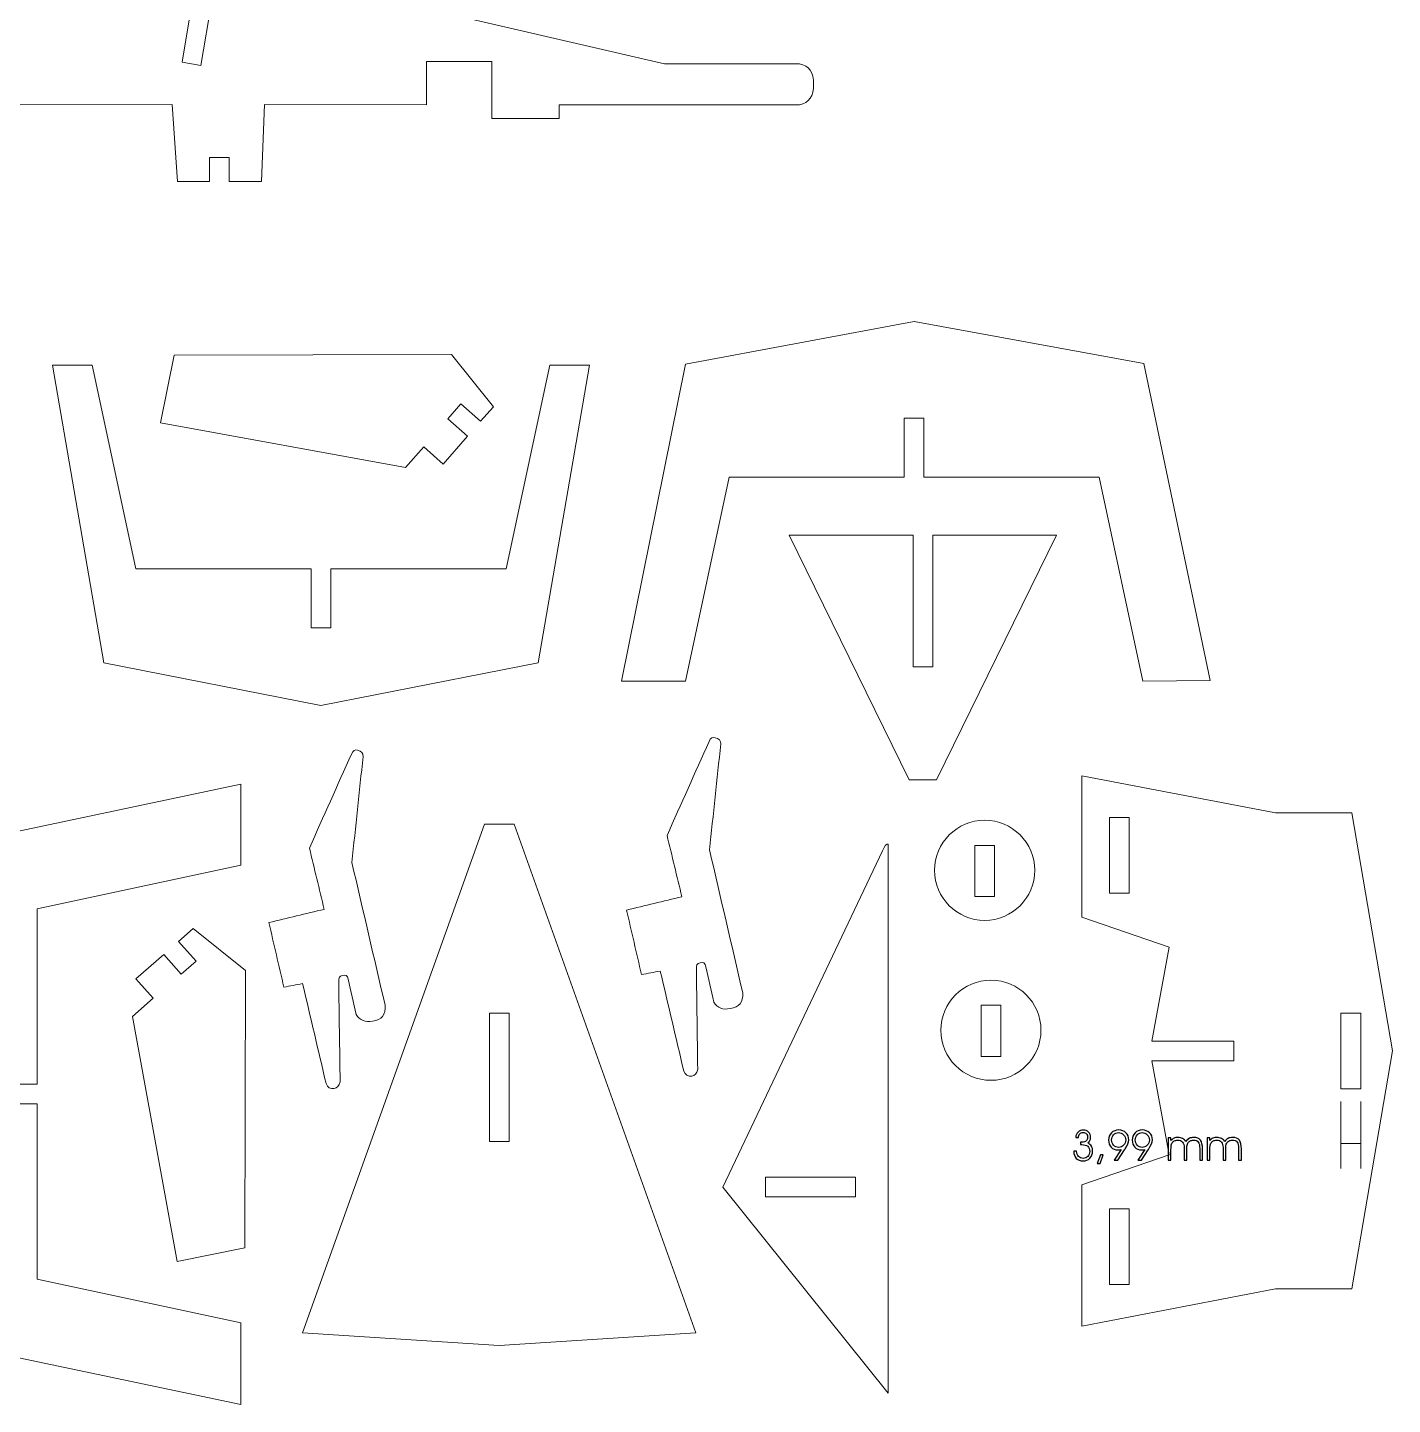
# Model space of a CAD drawing. Header units: millimetres. Extents: x -265 to 252, y -332 to 236.
# Drawn here: x -24.9 to 251.6, y -331.7 to -52.7 of the extents above; entities that cross this region are included whole.
import ezdxf

# ---------------------------------------------------------------- set-up
doc = ezdxf.new("R2010")
doc.units = ezdxf.units.MM
doc.header["$MEASUREMENT"] = 0
doc.layers.add('Layer 1', color=7, linetype='Continuous')

msp = doc.modelspace()

# ---------------------------------------------------------------- linework, layer by layer
at = {"layer": 'Layer 1', "color": 2, "lineweight": 5}
for points, knots in [([(-95.8356, -65.1484), (-95.8356, -65.1484), (-95.8356, -81.2724), (-95.8356, -81.2724), (-95.8356, -81.2724), (-95.8356, -81.2724), (-76.8668, -81.2724), (-76.8668, -81.2724), (-76.8668, -81.2724), (-76.8668, -81.2724), (-76.8668, -68.4684), (-76.8668, -68.4684), (-76.8668, -68.4684), (-76.8668, -68.4684), (4.3844, -68.3108), (4.3844, -68.3108), (4.3844, -68.3108), (4.3844, -68.3108), (5.4908, -83.9596), (5.4908, -83.9596), (5.4908, -83.9596), (5.4908, -83.9596), (11.9716, -83.9596), (11.9716, -83.9596), (11.9716, -83.9596), (11.9716, -83.9596), (11.9716, -79.0596), (11.9716, -79.0596), (11.9716, -79.0596), (11.9716, -79.0596), (15.9236, -79.0596), (15.9236, -79.0596), (15.9236, -79.0596), (15.9236, -79.0596), (15.9236, -83.9596), (15.9236, -83.9596), (15.9236, -83.9596), (15.9236, -83.9596), (15.9236, -83.9596), (15.9236, -83.9596), (15.9236, -83.9596), (15.9236, -83.9596), (22.4844, -83.9596), (22.4844, -83.9596), (22.4844, -83.9596), (22.4844, -83.9596), (23.1164, -68.302), (23.1164, -68.302), (23.1164, -68.302), (23.1164, -68.302), (55.9204, -68.4092), (55.9204, -68.4092), (55.9204, -68.4092), (55.9204, -68.4092), (55.9204, -68.4092), (55.9204, -68.4092), (55.9204, -68.4092), (55.9204, -68.4092), (55.9164, -59.6164), (55.9164, -59.6164), (55.9164, -59.6164), (55.9164, -59.6164), (69.1948, -59.6164), (69.1948, -59.6164), (69.1948, -59.6164), (69.1948, -59.6164), (69.1948, -71.1556), (69.1948, -71.1556), (69.1948, -71.1556), (69.1948, -71.1556), (82.7892, -71.1556), (82.7892, -71.1556), (82.7892, -71.1556), (82.7892, -71.1556), (82.7876, -68.3972), (82.7876, -68.3972), (82.7876, -68.3972), (82.7876, -68.3972), (131.4764, -68.3756), (131.4764, -68.3756), (131.4764, -68.3756), (131.4764, -68.3756), (131.4764, -68.3756), (131.4764, -68.3756), (131.4764, -68.3756), (133.4788, -68.0172), (134.4276, -66.6364), (134.322, -64.2332), (134.322, -64.2332), (134.322, -64.2332), (134.322, -64.2332), (134.322, -64.2332), (134.322, -64.2332), (134.4276, -61.8292), (133.4788, -60.4484), (131.4764, -60.0908), (131.4764, -60.0908), (131.4764, -60.0908), (131.4764, -60.0908), (131.4764, -60.0908), (131.4764, -60.0908), (131.4764, -60.0908), (104.1292, -60.0908), (104.1292, -60.0908), (104.1292, -60.0908), (104.1292, -60.0908), (34.5756, -43.9676), (34.5756, -43.9676), (34.5756, -43.9676), (34.5756, -43.9676), (32.0468, -47.1292), (32.0468, -47.1292), (32.0468, -47.1292), (32.0468, -47.1292), (14.6588, -34.1668), (14.6588, -34.1668), (14.6588, -34.1668), (14.6588, -34.1668), (10.2332, -60.4068), (10.2332, -60.4068), (10.2332, -60.4068), (10.2332, -60.4068), (6.4388, -59.774), (6.4388, -59.774), (6.4388, -59.774), (6.4388, -59.774), (8.178, -49.1836), (8.178, -49.1836), (8.178, -49.1836), (8.178, -49.1836), (-6.5228, -49.1836), (-6.5228, -49.1836), (-6.5228, -49.1836), (-6.5228, -49.1836), (-15.0588, -34.3252), (-15.0588, -34.3252), (-15.0588, -34.3252), (-15.0588, -34.3252), (-25.4924, -35.4316), (-25.4924, -35.4316), (-25.4924, -35.4316), (-25.4924, -35.4316), (-25.4924, -31.954), (-25.4924, -31.954), (-25.4924, -31.954), (-25.4924, -31.954), (-50.942, -35.1148), (-50.942, -35.1148), (-50.942, -35.1148), (-50.942, -35.1148), (-50.942, -38.9092), (-50.942, -38.9092), (-50.942, -38.9092), (-50.942, -38.9092), (-89.1964, -44.5996), (-89.1964, -44.5996), (-89.1964, -44.5996), (-89.1964, -44.5996), (-89.1964, -65.1484), (-89.1964, -65.1484), (-89.1964, -65.1484), (-89.1964, -65.1484), (-95.8356, -65.1484), (-95.8356, -65.1484), (-95.8356, -65.1484), (-95.8356, -65.1484), (-95.8356, -65.1484), (-95.8356, -65.1484)], [0, 0, 0, 0, 0.02380952, 0.02380952, 0.02380952, 0.02380952, 0.04761905, 0.04761905, 0.04761905, 0.04761905, 0.07142857, 0.07142857, 0.07142857, 0.07142857, 0.0952381, 0.0952381, 0.0952381, 0.0952381, 0.11904762, 0.11904762, 0.11904762, 0.11904762, 0.14285714, 0.14285714, 0.14285714, 0.14285714, 0.16666667, 0.16666667, 0.16666667, 0.16666667, 0.19047619, 0.19047619, 0.19047619, 0.19047619, 0.21428571, 0.21428571, 0.21428571, 0.21428571, 0.23809524, 0.23809524, 0.23809524, 0.23809524, 0.26190476, 0.26190476, 0.26190476, 0.26190476, 0.28571429, 0.28571429, 0.28571429, 0.28571429, 0.30952381, 0.30952381, 0.30952381, 0.30952381, 0.33333333, 0.33333333, 0.33333333, 0.33333333, 0.35714286, 0.35714286, 0.35714286, 0.35714286, 0.38095238, 0.38095238, 0.38095238, 0.38095238, 0.4047619, 0.4047619, 0.4047619, 0.4047619, 0.42857143, 0.42857143, 0.42857143, 0.42857143, 0.45238095, 0.45238095, 0.45238095, 0.45238095, 0.47619048, 0.47619048, 0.47619048, 0.47619048, 0.5, 0.5, 0.5, 0.5, 0.52380952, 0.52380952, 0.52380952, 0.52380952, 0.54761905, 0.54761905, 0.54761905, 0.54761905, 0.57142857, 0.57142857, 0.57142857, 0.57142857, 0.5952381, 0.5952381, 0.5952381, 0.5952381, 0.61904762, 0.61904762, 0.61904762, 0.61904762, 0.64285714, 0.64285714, 0.64285714, 0.64285714, 0.66666667, 0.66666667, 0.66666667, 0.66666667, 0.69047619, 0.69047619, 0.69047619, 0.69047619, 0.71428571, 0.71428571, 0.71428571, 0.71428571, 0.73809524, 0.73809524, 0.73809524, 0.73809524, 0.76190476, 0.76190476, 0.76190476, 0.76190476, 0.78571429, 0.78571429, 0.78571429, 0.78571429, 0.80952381, 0.80952381, 0.80952381, 0.80952381, 0.83333333, 0.83333333, 0.83333333, 0.83333333, 0.85714286, 0.85714286, 0.85714286, 0.85714286, 0.88095238, 0.88095238, 0.88095238, 0.88095238, 0.9047619, 0.9047619, 0.9047619, 0.9047619, 0.92857143, 0.92857143, 0.92857143, 0.92857143, 0.95238095, 0.95238095, 0.95238095, 0.95238095, 0.97619048, 0.97619048, 0.97619048, 0.97619048, 1, 1, 1, 1]), ([(156.7188, -143.8516), (156.7188, -143.8516), (156.7188, -131.8652), (156.7188, -131.8652), (156.7188, -131.8652), (156.7188, -131.8652), (152.7276, -131.8652), (152.7276, -131.8652), (152.7276, -131.8652), (152.7276, -131.8652), (152.7276, -143.8516), (152.7276, -143.8516), (152.7276, -143.8516), (152.7276, -143.8516), (152.7276, -143.8516), (152.7276, -143.8516), (152.7276, -143.8516), (152.7276, -143.8516), (117.2252, -143.8516), (117.2252, -143.8516), (117.2252, -143.8516), (117.2252, -143.8516), (108.3732, -185.1092), (108.3732, -185.1092), (108.3732, -185.1092), (108.3732, -185.1092), (95.4404, -185.1292), (95.4404, -185.1292), (95.4404, -185.1292), (95.4404, -185.1292), (108.3732, -120.93), (108.3732, -120.93), (108.3732, -120.93), (108.3732, -120.93), (154.7228, -112.3148), (154.7228, -112.3148), (154.7228, -112.3148), (154.7228, -112.3148), (201.2308, -120.7724), (201.2308, -120.7724), (201.2308, -120.7724), (201.2308, -120.7724), (214.7068, -185.03), (214.7068, -185.03), (214.7068, -185.03), (214.7068, -185.03), (201.0732, -185.1092), (201.0732, -185.1092), (201.0732, -185.1092), (201.0732, -185.1092), (192.2204, -143.8516), (192.2204, -143.8516), (192.2204, -143.8516), (192.2204, -143.8516), (156.7188, -143.8516), (156.7188, -143.8516), (156.7188, -143.8516), (156.7188, -143.8516), (156.7188, -143.8516), (156.7188, -143.8516)], [0, 0, 0, 0, 0.06666667, 0.06666667, 0.06666667, 0.06666667, 0.13333333, 0.13333333, 0.13333333, 0.13333333, 0.2, 0.2, 0.2, 0.2, 0.26666667, 0.26666667, 0.26666667, 0.26666667, 0.33333333, 0.33333333, 0.33333333, 0.33333333, 0.4, 0.4, 0.4, 0.4, 0.46666667, 0.46666667, 0.46666667, 0.46666667, 0.53333333, 0.53333333, 0.53333333, 0.53333333, 0.6, 0.6, 0.6, 0.6, 0.66666667, 0.66666667, 0.66666667, 0.66666667, 0.73333333, 0.73333333, 0.73333333, 0.73333333, 0.8, 0.8, 0.8, 0.8, 0.86666667, 0.86666667, 0.86666667, 0.86666667, 0.93333333, 0.93333333, 0.93333333, 0.93333333, 1, 1, 1, 1]), ([(64.2652, -135.5116), (64.2652, -135.5116), (60.242, -131.9996), (60.242, -131.9996), (60.242, -131.9996), (60.242, -131.9996), (62.8692, -128.99), (62.8692, -128.99), (62.8692, -128.99), (62.8692, -128.99), (66.9004, -132.5084), (66.9004, -132.5084), (66.9004, -132.5084), (66.9004, -132.5084), (66.9004, -132.5084), (66.9004, -132.5084), (66.9004, -132.5084), (66.9004, -132.5084), (69.5044, -129.5404), (69.5044, -129.5404), (69.5044, -129.5404), (69.5044, -129.5404), (61.0028, -118.9948), (61.0028, -118.9948), (61.0028, -118.9948), (61.0028, -118.9948), (4.8068, -119.074), (4.8068, -119.074), (4.8068, -119.074), (4.8068, -119.074), (2.0404, -132.826), (2.0404, -132.826), (2.0404, -132.826), (2.0404, -132.826), (51.6764, -141.8364), (51.6764, -141.8364), (51.6764, -141.8364), (51.6764, -141.8364), (55.3908, -137.6868), (55.3908, -137.6868), (55.3908, -137.6868), (55.3908, -137.6868), (59.3028, -141.1644), (59.3028, -141.1644), (59.3028, -141.1644), (59.3028, -141.1644), (64.2652, -135.5116), (64.2652, -135.5116), (64.2652, -135.5116), (64.2652, -135.5116), (64.2652, -135.5116), (64.2652, -135.5116)], [0, 0, 0, 0, 0.07692308, 0.07692308, 0.07692308, 0.07692308, 0.15384615, 0.15384615, 0.15384615, 0.15384615, 0.23076923, 0.23076923, 0.23076923, 0.23076923, 0.30769231, 0.30769231, 0.30769231, 0.30769231, 0.38461538, 0.38461538, 0.38461538, 0.38461538, 0.46153846, 0.46153846, 0.46153846, 0.46153846, 0.53846154, 0.53846154, 0.53846154, 0.53846154, 0.61538462, 0.61538462, 0.61538462, 0.61538462, 0.69230769, 0.69230769, 0.69230769, 0.69230769, 0.76923077, 0.76923077, 0.76923077, 0.76923077, 0.84615385, 0.84615385, 0.84615385, 0.84615385, 0.92307692, 0.92307692, 0.92307692, 0.92307692, 1, 1, 1, 1]), ([(36.5348, -162.3764), (36.5348, -162.3764), (36.5348, -174.3628), (36.5348, -174.3628), (36.5348, -174.3628), (36.5348, -174.3628), (32.5436, -174.3628), (32.5436, -174.3628), (32.5436, -174.3628), (32.5436, -174.3628), (32.5436, -162.3764), (32.5436, -162.3764), (32.5436, -162.3764), (32.5436, -162.3764), (32.5436, -162.3764), (32.5436, -162.3764), (32.5436, -162.3764), (32.5436, -162.3764), (-2.9588, -162.3764), (-2.9588, -162.3764), (-2.9588, -162.3764), (-2.9588, -162.3764), (-11.8108, -121.1188), (-11.8108, -121.1188), (-11.8108, -121.1188), (-11.8108, -121.1188), (-19.8428, -121.106), (-19.8428, -121.106), (-19.8428, -121.106), (-19.8428, -121.106), (-9.4396, -181.4244), (-9.4396, -181.4244), (-9.4396, -181.4244), (-9.4396, -181.4244), (34.5396, -190.0396), (34.5396, -190.0396), (34.5396, -190.0396), (34.5396, -190.0396), (34.5396, -190.0396), (34.5396, -190.0396), (34.5396, -190.0396), (34.5396, -190.0396), (78.518, -181.4244), (78.518, -181.4244), (78.518, -181.4244), (78.518, -181.4244), (88.9212, -121.106), (88.9212, -121.106), (88.9212, -121.106), (88.9212, -121.106), (80.8892, -121.1188), (80.8892, -121.1188), (80.8892, -121.1188), (80.8892, -121.1188), (72.0372, -162.3764), (72.0372, -162.3764), (72.0372, -162.3764), (72.0372, -162.3764), (36.5348, -162.3764), (36.5348, -162.3764), (36.5348, -162.3764), (36.5348, -162.3764), (36.5348, -162.3764), (36.5348, -162.3764)], [0, 0, 0, 0, 0.0625, 0.0625, 0.0625, 0.0625, 0.125, 0.125, 0.125, 0.125, 0.1875, 0.1875, 0.1875, 0.1875, 0.25, 0.25, 0.25, 0.25, 0.3125, 0.3125, 0.3125, 0.3125, 0.375, 0.375, 0.375, 0.375, 0.4375, 0.4375, 0.4375, 0.4375, 0.5, 0.5, 0.5, 0.5, 0.5625, 0.5625, 0.5625, 0.5625, 0.625, 0.625, 0.625, 0.625, 0.6875, 0.6875, 0.6875, 0.6875, 0.75, 0.75, 0.75, 0.75, 0.8125, 0.8125, 0.8125, 0.8125, 0.875, 0.875, 0.875, 0.875, 0.9375, 0.9375, 0.9375, 0.9375, 1, 1, 1, 1]), ([(158.4948, -155.5724), (158.4948, -155.5724), (158.4948, -182.2156), (158.4948, -182.2156), (158.4948, -182.2156), (158.4948, -182.2156), (154.4996, -182.2156), (154.4996, -182.2156), (154.4996, -182.2156), (154.4996, -182.2156), (154.4996, -155.5724), (154.4996, -155.5724), (154.4996, -155.5724), (154.4996, -155.5724), (154.4996, -155.5732), (154.4996, -155.5732), (154.4996, -155.5732), (154.4996, -155.5732), (129.4028, -155.5732), (129.4028, -155.5732), (129.4028, -155.5732), (129.4028, -155.5732), (153.746, -205.1292), (153.746, -205.1292), (153.746, -205.1292), (153.746, -205.1292), (156.4972, -205.1292), (156.4972, -205.1292), (156.4972, -205.1292), (156.4972, -205.1292), (156.4972, -205.1292), (156.4972, -205.1292), (156.4972, -205.1292), (156.4972, -205.1292), (159.2476, -205.1292), (159.2476, -205.1292), (159.2476, -205.1292), (159.2476, -205.1292), (183.5916, -155.5732), (183.5916, -155.5732), (183.5916, -155.5732), (183.5916, -155.5732), (158.4948, -155.5732), (158.4948, -155.5732), (158.4948, -155.5732), (158.4948, -155.5732), (158.4948, -155.5724), (158.4948, -155.5724)], [0, 0, 0, 0, 0.08333333, 0.08333333, 0.08333333, 0.08333333, 0.16666667, 0.16666667, 0.16666667, 0.16666667, 0.25, 0.25, 0.25, 0.25, 0.33333333, 0.33333333, 0.33333333, 0.33333333, 0.41666667, 0.41666667, 0.41666667, 0.41666667, 0.5, 0.5, 0.5, 0.5, 0.58333333, 0.58333333, 0.58333333, 0.58333333, 0.66666667, 0.66666667, 0.66666667, 0.66666667, 0.75, 0.75, 0.75, 0.75, 0.83333333, 0.83333333, 0.83333333, 0.83333333, 0.91666667, 0.91666667, 0.91666667, 0.91666667, 1, 1, 1, 1]), ([(-22.9604, -270.7796), (-22.9604, -270.7796), (-34.946, -270.7796), (-34.946, -270.7796), (-34.946, -270.7796), (-34.946, -270.7796), (-34.946, -266.7884), (-34.946, -266.7884), (-34.946, -266.7884), (-34.946, -266.7884), (-22.9604, -266.7884), (-22.9604, -266.7884), (-22.9604, -266.7884), (-22.9604, -266.7884), (-22.9604, -266.7884), (-22.9604, -266.7884), (-22.9604, -266.7884), (-22.9604, -266.7884), (-22.9604, -231.286), (-22.9604, -231.286), (-22.9604, -231.286), (-22.9604, -231.286), (18.2972, -222.434), (18.2972, -222.434), (18.2972, -222.434), (18.2972, -222.434), (18.2972, -205.994), (18.2972, -205.994), (18.2972, -205.994), (18.2972, -205.994), (-51.0188, -220.6556), (-51.0188, -220.6556), (-51.0188, -220.6556), (-51.0188, -220.6556), (-58.8436, -268.7836), (-58.8436, -268.7836), (-58.8436, -268.7836), (-58.8436, -268.7836), (-50.5052, -317.2284), (-50.5052, -317.2284), (-50.5052, -317.2284), (-50.5052, -317.2284), (18.3364, -331.6524), (18.3364, -331.6524), (18.3364, -331.6524), (18.3364, -331.6524), (18.2972, -315.134), (18.2972, -315.134), (18.2972, -315.134), (18.2972, -315.134), (-22.9604, -306.2812), (-22.9604, -306.2812), (-22.9604, -306.2812), (-22.9604, -306.2812), (-22.9604, -270.7796), (-22.9604, -270.7796), (-22.9604, -270.7796), (-22.9604, -270.7796), (-22.9604, -270.7796), (-22.9604, -270.7796)], [0, 0, 0, 0, 0.06666667, 0.06666667, 0.06666667, 0.06666667, 0.13333333, 0.13333333, 0.13333333, 0.13333333, 0.2, 0.2, 0.2, 0.2, 0.26666667, 0.26666667, 0.26666667, 0.26666667, 0.33333333, 0.33333333, 0.33333333, 0.33333333, 0.4, 0.4, 0.4, 0.4, 0.46666667, 0.46666667, 0.46666667, 0.46666667, 0.53333333, 0.53333333, 0.53333333, 0.53333333, 0.6, 0.6, 0.6, 0.6, 0.66666667, 0.66666667, 0.66666667, 0.66666667, 0.73333333, 0.73333333, 0.73333333, 0.73333333, 0.8, 0.8, 0.8, 0.8, 0.86666667, 0.86666667, 0.86666667, 0.86666667, 0.93333333, 0.93333333, 0.93333333, 0.93333333, 1, 1, 1, 1]), ([(202.8668, -258.0404), (202.8668, -258.0404), (219.5076, -258.0404), (219.5076, -258.0404), (219.5076, -258.0404), (219.5076, -258.0404), (219.5076, -262.0348), (219.5076, -262.0348), (219.5076, -262.0348), (219.5076, -262.0348), (202.8668, -262.0348), (202.8668, -262.0348), (202.8668, -262.0348), (202.8668, -262.0348), (202.8668, -262.0348), (202.8668, -262.0348), (202.8668, -262.0348), (202.8668, -262.0348), (206.4236, -281.062), (206.4236, -281.062), (206.4236, -281.062), (206.4236, -281.062), (188.7188, -287.1476), (188.7188, -287.1476), (188.7188, -287.1476), (188.7188, -287.1476), (188.7188, -315.7596), (188.7188, -315.7596), (188.7188, -315.7596), (188.7188, -315.7596), (227.922, -308.2508), (227.922, -308.2508), (227.922, -308.2508), (227.922, -308.2508), (243.4132, -308.2508), (243.4132, -308.2508), (243.4132, -308.2508), (243.4132, -308.2508), (251.6332, -260.038), (251.6332, -260.038), (251.6332, -260.038), (251.6332, -260.038), (251.6332, -260.038), (251.6332, -260.038), (251.6332, -260.038), (251.6332, -260.038), (243.4132, -211.8244), (243.4132, -211.8244), (243.4132, -211.8244), (243.4132, -211.8244), (227.922, -211.8244), (227.922, -211.8244), (227.922, -211.8244), (227.922, -211.8244), (188.7188, -204.3156), (188.7188, -204.3156), (188.7188, -204.3156), (188.7188, -204.3156), (188.7188, -232.9276), (188.7188, -232.9276), (188.7188, -232.9276), (188.7188, -232.9276), (206.4236, -239.014), (206.4236, -239.014), (206.4236, -239.014), (206.4236, -239.014), (202.8668, -258.0404), (202.8668, -258.0404), (202.8668, -258.0404), (202.8668, -258.0404), (202.8668, -258.0404), (202.8668, -258.0404)], [0, 0, 0, 0, 0.05555556, 0.05555556, 0.05555556, 0.05555556, 0.11111111, 0.11111111, 0.11111111, 0.11111111, 0.16666667, 0.16666667, 0.16666667, 0.16666667, 0.22222222, 0.22222222, 0.22222222, 0.22222222, 0.27777778, 0.27777778, 0.27777778, 0.27777778, 0.33333333, 0.33333333, 0.33333333, 0.33333333, 0.38888889, 0.38888889, 0.38888889, 0.38888889, 0.44444444, 0.44444444, 0.44444444, 0.44444444, 0.5, 0.5, 0.5, 0.5, 0.55555556, 0.55555556, 0.55555556, 0.55555556, 0.61111111, 0.61111111, 0.61111111, 0.61111111, 0.66666667, 0.66666667, 0.66666667, 0.66666667, 0.72222222, 0.72222222, 0.72222222, 0.72222222, 0.77777778, 0.77777778, 0.77777778, 0.77777778, 0.83333333, 0.83333333, 0.83333333, 0.83333333, 0.88888889, 0.88888889, 0.88888889, 0.88888889, 0.94444444, 0.94444444, 0.94444444, 0.94444444, 1, 1, 1, 1]), ([(67.6516, -214.1356), (67.6516, -214.1356), (73.6588, -214.1356), (73.6588, -214.1356), (73.6588, -214.1356), (73.6588, -214.1356), (73.6588, -214.1356), (73.6588, -214.1356), (73.6588, -214.1356), (73.6588, -214.1356), (110.4892, -317.122), (110.4892, -317.122), (110.4892, -317.122), (110.4892, -317.122), (70.6556, -319.7308), (70.6556, -319.7308), (70.6556, -319.7308), (70.6556, -319.7308), (70.6556, -319.7308), (70.6556, -319.7308), (70.6556, -319.7308), (70.6556, -319.7308), (30.8204, -317.122), (30.8204, -317.122), (30.8204, -317.122), (30.8204, -317.122), (67.6516, -214.1356), (67.6516, -214.1356), (67.6516, -214.1356), (67.6516, -214.1356), (67.6516, -214.1356), (67.6516, -214.1356)], [0, 0, 0, 0, 0.125, 0.125, 0.125, 0.125, 0.25, 0.25, 0.25, 0.25, 0.375, 0.375, 0.375, 0.375, 0.5, 0.5, 0.5, 0.5, 0.625, 0.625, 0.625, 0.625, 0.75, 0.75, 0.75, 0.75, 0.875, 0.875, 0.875, 0.875, 1, 1, 1, 1]), ([(169.0124, -213.3156), (174.6108, -213.3156), (179.1516, -217.8556), (179.1516, -223.4548), (179.1516, -223.4548), (179.1516, -229.0532), (174.6108, -233.5932), (169.0124, -233.5932), (169.0124, -233.5932), (163.414, -233.5932), (158.874, -229.0532), (158.874, -223.4548), (158.874, -223.4548), (158.874, -217.8556), (163.414, -213.3156), (169.0124, -213.3156), (169.0124, -213.3156), (169.0124, -213.3156), (169.0124, -213.3156), (169.0124, -213.3156)], [0, 0, 0, 0, 0.2, 0.2, 0.2, 0.2, 0.4, 0.4, 0.4, 0.4, 0.6, 0.6, 0.6, 0.6, 0.8, 0.8, 0.8, 0.8, 1, 1, 1, 1]), ([(149.4716, -329.3636), (149.4716, -329.3636), (115.9596, -287.6708), (115.9596, -287.6708), (115.9596, -287.6708), (115.9596, -287.6708), (148.3236, -219.478), (148.3236, -219.478), (148.3236, -219.478), (148.7804, -218.4604), (149.1636, -218.0252), (149.4716, -218.1716), (149.4716, -218.1716), (149.4716, -218.1716), (149.4716, -218.1716), (149.4716, -218.1716), (149.4716, -218.1716), (149.4716, -218.1716), (149.4716, -329.3636), (149.4716, -329.3636), (149.4716, -329.3636), (149.4716, -329.3636), (149.4716, -329.3636), (149.4716, -329.3636)], [0, 0, 0, 0, 0.16666667, 0.16666667, 0.16666667, 0.16666667, 0.33333333, 0.33333333, 0.33333333, 0.33333333, 0.5, 0.5, 0.5, 0.5, 0.66666667, 0.66666667, 0.66666667, 0.66666667, 0.83333333, 0.83333333, 0.83333333, 0.83333333, 1, 1, 1, 1]), ([(2.71, -240.4836), (2.71, -240.4836), (6.222, -244.5068), (6.222, -244.5068), (6.222, -244.5068), (6.222, -244.5068), (9.2316, -241.8796), (9.2316, -241.8796), (9.2316, -241.8796), (9.2316, -241.8796), (5.7132, -237.8484), (5.7132, -237.8484), (5.7132, -237.8484), (5.7132, -237.8484), (5.7132, -237.8484), (5.7132, -237.8484), (5.7132, -237.8484), (5.7132, -237.8484), (8.6812, -235.2444), (8.6812, -235.2444), (8.6812, -235.2444), (8.6812, -235.2444), (19.2268, -243.746), (19.2268, -243.746), (19.2268, -243.746), (19.2268, -243.746), (19.1476, -299.942), (19.1476, -299.942), (19.1476, -299.942), (19.1476, -299.942), (5.3956, -302.7084), (5.3956, -302.7084), (5.3956, -302.7084), (5.3956, -302.7084), (-3.6148, -253.0724), (-3.6148, -253.0724), (-3.6148, -253.0724), (-3.6148, -253.0724), (0.5348, -249.358), (0.5348, -249.358), (0.5348, -249.358), (0.5348, -249.358), (-2.9428, -245.446), (-2.9428, -245.446), (-2.9428, -245.446), (-2.9428, -245.446), (2.71, -240.4836), (2.71, -240.4836), (2.71, -240.4836), (2.71, -240.4836), (2.71, -240.4836), (2.71, -240.4836)], [0, 0, 0, 0, 0.07692308, 0.07692308, 0.07692308, 0.07692308, 0.15384615, 0.15384615, 0.15384615, 0.15384615, 0.23076923, 0.23076923, 0.23076923, 0.23076923, 0.30769231, 0.30769231, 0.30769231, 0.30769231, 0.38461538, 0.38461538, 0.38461538, 0.38461538, 0.46153846, 0.46153846, 0.46153846, 0.46153846, 0.53846154, 0.53846154, 0.53846154, 0.53846154, 0.61538462, 0.61538462, 0.61538462, 0.61538462, 0.69230769, 0.69230769, 0.69230769, 0.69230769, 0.76923077, 0.76923077, 0.76923077, 0.76923077, 0.84615385, 0.84615385, 0.84615385, 0.84615385, 0.92307692, 0.92307692, 0.92307692, 0.92307692, 1, 1, 1, 1]), ([(170.2828, -245.7108), (175.8812, -245.7108), (180.422, -250.2508), (180.422, -255.85), (180.422, -255.85), (180.422, -261.4484), (175.8812, -265.9884), (170.2828, -265.9884), (170.2828, -265.9884), (164.6844, -265.9884), (160.1444, -261.4484), (160.1444, -255.85), (160.1444, -255.85), (160.1444, -250.2508), (164.6844, -245.7108), (170.2828, -245.7108), (170.2828, -245.7108), (170.2828, -245.7108), (170.2828, -245.7108), (170.2828, -245.7108)], [0, 0, 0, 0, 0.2, 0.2, 0.2, 0.2, 0.4, 0.4, 0.4, 0.4, 0.6, 0.6, 0.6, 0.6, 0.8, 0.8, 0.8, 0.8, 1, 1, 1, 1])]:
    msp.add_open_spline(points, degree=3, knots=knots, dxfattribs=at)
at = {"layer": 'Layer 1', "color": 22, "lineweight": 5}
for points, knots in [([(119.9956, -248.2552), (120.1271, -250.1724), (119.2855, -251.2412), (117.4697, -251.46), (117.4697, -251.46), (115.9919, -251.7778), (114.8806, -251.3353), (114.1373, -250.1315), (114.1373, -250.1315), (113.6031, -247.7468), (113.0689, -245.362), (112.5351, -242.9766), (112.5351, -242.9766), (112.3709, -242.2301), (111.9865, -241.9767), (111.3828, -242.2184), (111.3828, -242.2184), (110.7723, -242.2975), (110.5121, -242.6937), (110.602, -243.4076), (110.602, -243.4076), (110.6941, -250.1914), (110.7872, -256.9749), (110.8804, -263.7584), (110.8804, -263.7584), (110.6687, -264.591), (110.2752, -265.0499), (109.6991, -265.1346), (109.6991, -265.1346), (108.8679, -265.2421), (108.318, -264.903), (108.0488, -264.1178), (108.0488, -264.1178), (106.4635, -257.3641), (104.8773, -250.6119), (103.2923, -243.8593), (103.2923, -243.8593), (102.0246, -244.0988), (100.7576, -244.3387), (99.4888, -244.5785), (99.4888, -244.5785), (98.4784, -240.2187), (97.4673, -235.8585), (96.4562, -231.4984), (96.4562, -231.4984), (100.1914, -230.6051), (103.927, -229.7111), (107.6622, -228.8179), (107.6622, -228.8179), (106.6642, -224.6761), (105.6658, -220.5351), (104.6681, -216.3944), (104.6681, -216.3944), (107.5033, -210.0546), (110.3391, -203.7151), (113.175, -197.3757), (113.175, -197.3757), (113.4863, -196.6596), (113.9059, -196.3961), (114.4336, -196.587), (114.4336, -196.587), (115.1668, -196.7878), (115.5364, -197.2064), (115.5412, -197.8431), (115.5412, -197.8431), (114.7834, -205.003), (114.0254, -212.1617), (113.2684, -219.3201), (113.2684, -219.3201), (115.5097, -228.9654), (117.7532, -238.6102), (119.9956, -248.2552), (119.9956, -248.2552), (119.9956, -248.2552), (119.9956, -248.2552), (119.9956, -248.2552)], [0, 0, 0, 0, 0.05263158, 0.05263158, 0.05263158, 0.05263158, 0.10526316, 0.10526316, 0.10526316, 0.10526316, 0.15789474, 0.15789474, 0.15789474, 0.15789474, 0.21052632, 0.21052632, 0.21052632, 0.21052632, 0.26315789, 0.26315789, 0.26315789, 0.26315789, 0.31578947, 0.31578947, 0.31578947, 0.31578947, 0.36842105, 0.36842105, 0.36842105, 0.36842105, 0.42105263, 0.42105263, 0.42105263, 0.42105263, 0.47368421, 0.47368421, 0.47368421, 0.47368421, 0.52631579, 0.52631579, 0.52631579, 0.52631579, 0.57894737, 0.57894737, 0.57894737, 0.57894737, 0.63157895, 0.63157895, 0.63157895, 0.63157895, 0.68421053, 0.68421053, 0.68421053, 0.68421053, 0.73684211, 0.73684211, 0.73684211, 0.73684211, 0.78947368, 0.78947368, 0.78947368, 0.78947368, 0.84210526, 0.84210526, 0.84210526, 0.84210526, 0.89473684, 0.89473684, 0.89473684, 0.89473684, 0.94736842, 0.94736842, 0.94736842, 0.94736842, 1, 1, 1, 1]), ([(47.5372, -250.7976), (47.6687, -252.7148), (46.8271, -253.7836), (45.0113, -254.0024), (45.0113, -254.0024), (43.5335, -254.3202), (42.4222, -253.8777), (41.6789, -252.6739), (41.6789, -252.6739), (41.1447, -250.2892), (40.6105, -247.9044), (40.0767, -245.519), (40.0767, -245.519), (39.9125, -244.7725), (39.5281, -244.5191), (38.9244, -244.7608), (38.9244, -244.7608), (38.3139, -244.8399), (38.0537, -245.2361), (38.1436, -245.95), (38.1436, -245.95), (38.2357, -252.7338), (38.3288, -259.5173), (38.422, -266.3008), (38.422, -266.3008), (38.2103, -267.1334), (37.8168, -267.5923), (37.2407, -267.677), (37.2407, -267.677), (36.4095, -267.7845), (35.8596, -267.4454), (35.5904, -266.6602), (35.5904, -266.6602), (34.0051, -259.9065), (32.4189, -253.1543), (30.8339, -246.4017), (30.8339, -246.4017), (29.5662, -246.6412), (28.2992, -246.8811), (27.0304, -247.1209), (27.0304, -247.1209), (26.02, -242.7611), (25.0089, -238.4009), (23.9978, -234.0408), (23.9978, -234.0408), (27.733, -233.1475), (31.4686, -232.2535), (35.2038, -231.3603), (35.2038, -231.3603), (34.2058, -227.2185), (33.2074, -223.0775), (32.2097, -218.9368), (32.2097, -218.9368), (35.0449, -212.597), (37.8807, -206.2575), (40.7166, -199.9181), (40.7166, -199.9181), (41.0279, -199.202), (41.4475, -198.9385), (41.9752, -199.1294), (41.9752, -199.1294), (42.7084, -199.3302), (43.078, -199.7488), (43.0828, -200.3855), (43.0828, -200.3855), (42.325, -207.5454), (41.567, -214.7041), (40.81, -221.8625), (40.81, -221.8625), (43.0513, -231.5078), (45.2948, -241.1526), (47.5372, -250.7976), (47.5372, -250.7976), (47.5372, -250.7976), (47.5372, -250.7976), (47.5372, -250.7976)], [0, 0, 0, 0, 0.05263158, 0.05263158, 0.05263158, 0.05263158, 0.10526316, 0.10526316, 0.10526316, 0.10526316, 0.15789474, 0.15789474, 0.15789474, 0.15789474, 0.21052632, 0.21052632, 0.21052632, 0.21052632, 0.26315789, 0.26315789, 0.26315789, 0.26315789, 0.31578947, 0.31578947, 0.31578947, 0.31578947, 0.36842105, 0.36842105, 0.36842105, 0.36842105, 0.42105263, 0.42105263, 0.42105263, 0.42105263, 0.47368421, 0.47368421, 0.47368421, 0.47368421, 0.52631579, 0.52631579, 0.52631579, 0.52631579, 0.57894737, 0.57894737, 0.57894737, 0.57894737, 0.63157895, 0.63157895, 0.63157895, 0.63157895, 0.68421053, 0.68421053, 0.68421053, 0.68421053, 0.73684211, 0.73684211, 0.73684211, 0.73684211, 0.78947368, 0.78947368, 0.78947368, 0.78947368, 0.84210526, 0.84210526, 0.84210526, 0.84210526, 0.89473684, 0.89473684, 0.89473684, 0.89473684, 0.94736842, 0.94736842, 0.94736842, 0.94736842, 1, 1, 1, 1]), ([(194.2716, -228.0764), (194.2716, -228.0764), (194.2716, -212.7236), (194.2716, -212.7236), (194.2716, -212.7236), (194.2716, -212.7236), (198.2628, -212.7236), (198.2628, -212.7236), (198.2628, -212.7236), (198.2628, -212.7236), (198.2628, -228.0764), (198.2628, -228.0764), (198.2628, -228.0764), (198.2628, -228.0764), (194.2716, -228.0764), (194.2716, -228.0764)], [0, 0, 0, 0, 0.25, 0.25, 0.25, 0.25, 0.5, 0.5, 0.5, 0.5, 0.75, 0.75, 0.75, 0.75, 1, 1, 1, 1]), ([(171.0084, -218.3956), (171.0084, -218.3956), (171.0084, -228.75), (171.0084, -228.75), (171.0084, -228.75), (171.0084, -228.75), (167.0164, -228.75), (167.0164, -228.75), (167.0164, -228.75), (167.0164, -228.75), (167.0164, -218.3956), (167.0164, -218.3956), (167.0164, -218.3956), (167.0164, -218.3956), (171.0084, -218.3956), (171.0084, -218.3956)], [0, 0, 0, 0, 0.25, 0.25, 0.25, 0.25, 0.5, 0.5, 0.5, 0.5, 0.75, 0.75, 0.75, 0.75, 1, 1, 1, 1]), ([(172.2788, -250.7908), (172.2788, -250.7908), (172.2788, -261.1452), (172.2788, -261.1452), (172.2788, -261.1452), (172.2788, -261.1452), (168.2868, -261.1452), (168.2868, -261.1452), (168.2868, -261.1452), (168.2868, -261.1452), (168.2868, -250.7908), (168.2868, -250.7908), (168.2868, -250.7908), (168.2868, -250.7908), (172.2788, -250.7908), (172.2788, -250.7908)], [0, 0, 0, 0, 0.25, 0.25, 0.25, 0.25, 0.5, 0.5, 0.5, 0.5, 0.75, 0.75, 0.75, 0.75, 1, 1, 1, 1]), ([(68.6596, -278.394), (68.6596, -278.394), (68.6596, -252.394), (68.6596, -252.394), (68.6596, -252.394), (68.6596, -252.394), (72.6508, -252.394), (72.6508, -252.394), (72.6508, -252.394), (72.6508, -252.394), (72.6508, -278.394), (72.6508, -278.394), (72.6508, -278.394), (72.6508, -278.394), (68.6596, -278.394), (68.6596, -278.394)], [0, 0, 0, 0, 0.25, 0.25, 0.25, 0.25, 0.5, 0.5, 0.5, 0.5, 0.75, 0.75, 0.75, 0.75, 1, 1, 1, 1]), ([(241.2004, -267.714), (241.2004, -267.714), (241.2004, -252.3612), (241.2004, -252.3612), (241.2004, -252.3612), (241.2004, -252.3612), (245.1916, -252.3612), (245.1916, -252.3612), (245.1916, -252.3612), (245.1916, -252.3612), (245.1916, -267.714), (245.1916, -267.714), (245.1916, -267.714), (245.1916, -267.714), (241.2004, -267.714), (241.2004, -267.714)], [0, 0, 0, 0, 0.25, 0.25, 0.25, 0.25, 0.5, 0.5, 0.5, 0.5, 0.75, 0.75, 0.75, 0.75, 1, 1, 1, 1]), ([(142.8324, -285.6356), (142.8324, -285.6356), (124.614, -285.6356), (124.614, -285.6356), (124.614, -285.6356), (124.614, -285.6356), (124.614, -289.6268), (124.614, -289.6268), (124.614, -289.6268), (124.614, -289.6268), (142.8324, -289.6268), (142.8324, -289.6268), (142.8324, -289.6268), (142.8324, -289.6268), (142.8324, -285.6356), (142.8324, -285.6356)], [0, 0, 0, 0, 0.25, 0.25, 0.25, 0.25, 0.5, 0.5, 0.5, 0.5, 0.75, 0.75, 0.75, 0.75, 1, 1, 1, 1]), ([(194.2716, -291.9988), (194.2716, -291.9988), (194.2716, -307.3516), (194.2716, -307.3516), (194.2716, -307.3516), (194.2716, -307.3516), (198.2628, -307.3516), (198.2628, -307.3516), (198.2628, -307.3516), (198.2628, -307.3516), (198.2628, -291.9988), (198.2628, -291.9988), (198.2628, -291.9988), (198.2628, -291.9988), (194.2716, -291.9988), (194.2716, -291.9988)], [0, 0, 0, 0, 0.25, 0.25, 0.25, 0.25, 0.5, 0.5, 0.5, 0.5, 0.75, 0.75, 0.75, 0.75, 1, 1, 1, 1])]:
    msp.add_open_spline(points, degree=3, knots=knots, dxfattribs=at)
at = {"layer": 'Layer 1', "color": 250, "lineweight": 5}
for points in [[(241.2004, -270.254), (241.2004, -270.254), (241.2004, -283.871), (241.2004, -283.871)], [(245.1916, -270.254), (245.1916, -270.254), (245.1916, -283.871), (245.1916, -283.871)], [(241.2004, -278.791), (241.2004, -278.791), (245.1916, -278.791), (245.1916, -278.791)]]:
    msp.add_open_spline(points, degree=3, dxfattribs=at)
at = {"layer": 'Layer 1', "color": 250}
for points, knots in [([(187.6515, -280.3721), (187.6515, -280.3721), (187.6515, -280.4215), (187.6515, -280.4215), (187.6515, -280.4215), (187.6515, -280.8194), (187.7742, -281.1482), (188.0212, -281.4107), (188.0212, -281.4107), (188.2681, -281.6717), (188.5729, -281.803), (188.937, -281.803), (188.937, -281.803), (189.3307, -281.803), (189.6553, -281.6732), (189.9107, -281.4121), (189.9107, -281.4121), (190.1661, -281.151), (190.2931, -280.8194), (190.2931, -280.413), (190.2931, -280.413), (190.2931, -279.953), (190.1576, -279.603), (189.8881, -279.3646), (189.8881, -279.3646), (189.6186, -279.1261), (189.222, -279.0076), (188.7013, -279.0076), (188.7013, -279.0076), (188.628, -279.0076), (188.5701, -279.0076), (188.5306, -279.009), (188.5306, -279.009), (188.4897, -279.0104), (188.4558, -279.0132), (188.4248, -279.016), (188.4248, -279.016), (188.4248, -279.016), (188.4248, -278.5151), (188.4248, -278.5151), (188.4248, -278.5151), (188.4558, -278.5179), (188.4883, -278.5207), (188.5235, -278.5221), (188.5235, -278.5221), (188.5602, -278.5235), (188.6139, -278.5235), (188.6858, -278.5235), (188.6858, -278.5235), (189.0823, -278.5235), (189.3801, -278.4417), (189.5805, -278.278), (189.5805, -278.278), (189.7794, -278.1129), (189.8796, -277.8688), (189.8796, -277.5442), (189.8796, -277.5442), (189.8796, -277.262), (189.7935, -277.0306), (189.6228, -276.8485), (189.6228, -276.8485), (189.4521, -276.6665), (189.2376, -276.5762), (188.9793, -276.5762), (188.9793, -276.5762), (188.6844, -276.5762), (188.453, -276.6651), (188.2851, -276.8429), (188.2851, -276.8429), (188.1157, -277.0207), (188.0297, -277.2691), (188.024, -277.5894), (188.024, -277.5894), (188.024, -277.5894), (187.4737, -277.5894), (187.4737, -277.5894), (187.4737, -277.5894), (187.4991, -277.1209), (187.6486, -276.7484), (187.9238, -276.4732), (187.9238, -276.4732), (188.2004, -276.198), (188.5616, -276.0597), (189.0076, -276.0597), (189.0076, -276.0597), (189.4182, -276.0597), (189.7681, -276.2065), (190.056, -276.5), (190.056, -276.5), (190.3439, -276.7935), (190.4878, -277.1421), (190.4878, -277.5442), (190.4878, -277.5442), (190.4878, -277.7841), (190.4412, -277.993), (190.3495, -278.1708), (190.3495, -278.1708), (190.2564, -278.3486), (190.1082, -278.5108), (189.905, -278.6604), (189.905, -278.6604), (190.2324, -278.834), (190.4793, -279.0612), (190.6444, -279.3448), (190.6444, -279.3448), (190.8095, -279.627), (190.8928, -279.9643), (190.8928, -280.3552), (190.8928, -280.3552), (190.8928, -280.9097), (190.7108, -281.3754), (190.3453, -281.7536), (190.3453, -281.7536), (189.9798, -282.1304), (189.5212, -282.3194), (188.9709, -282.3194), (188.9709, -282.3194), (188.3824, -282.3194), (187.9182, -282.1459), (187.5767, -281.7987), (187.5767, -281.7987), (187.2352, -281.4516), (187.0602, -280.9761), (187.0517, -280.3721), (187.0517, -280.3721), (187.0517, -280.3721), (187.6515, -280.3721), (187.6515, -280.3721)], [0, 0, 0, 0, 0.03125, 0.03125, 0.03125, 0.03125, 0.0625, 0.0625, 0.0625, 0.0625, 0.09375, 0.09375, 0.09375, 0.09375, 0.125, 0.125, 0.125, 0.125, 0.15625, 0.15625, 0.15625, 0.15625, 0.1875, 0.1875, 0.1875, 0.1875, 0.21875, 0.21875, 0.21875, 0.21875, 0.25, 0.25, 0.25, 0.25, 0.28125, 0.28125, 0.28125, 0.28125, 0.3125, 0.3125, 0.3125, 0.3125, 0.34375, 0.34375, 0.34375, 0.34375, 0.375, 0.375, 0.375, 0.375, 0.40625, 0.40625, 0.40625, 0.40625, 0.4375, 0.4375, 0.4375, 0.4375, 0.46875, 0.46875, 0.46875, 0.46875, 0.5, 0.5, 0.5, 0.5, 0.53125, 0.53125, 0.53125, 0.53125, 0.5625, 0.5625, 0.5625, 0.5625, 0.59375, 0.59375, 0.59375, 0.59375, 0.625, 0.625, 0.625, 0.625, 0.65625, 0.65625, 0.65625, 0.65625, 0.6875, 0.6875, 0.6875, 0.6875, 0.71875, 0.71875, 0.71875, 0.71875, 0.75, 0.75, 0.75, 0.75, 0.78125, 0.78125, 0.78125, 0.78125, 0.8125, 0.8125, 0.8125, 0.8125, 0.84375, 0.84375, 0.84375, 0.84375, 0.875, 0.875, 0.875, 0.875, 0.90625, 0.90625, 0.90625, 0.90625, 0.9375, 0.9375, 0.9375, 0.9375, 0.96875, 0.96875, 0.96875, 0.96875, 1, 1, 1, 1]), ([(195.994, -282.1995), (195.994, -282.1995), (195.2546, -282.1995), (195.2546, -282.1995), (195.2546, -282.1995), (195.2546, -282.1995), (196.6586, -280.0179), (196.6586, -280.0179), (196.6586, -280.0179), (196.5302, -280.0475), (196.4117, -280.0701), (196.303, -280.0856), (196.303, -280.0856), (196.1958, -280.1012), (196.0984, -280.1082), (196.0109, -280.1082), (196.0109, -280.1082), (195.4648, -280.1082), (195.0133, -279.9177), (194.6562, -279.5381), (194.6562, -279.5381), (194.2992, -279.1571), (194.1214, -278.6788), (194.1214, -278.103), (194.1214, -278.103), (194.1214, -277.5104), (194.3148, -277.0207), (194.7, -276.6341), (194.7, -276.6341), (195.0852, -276.246), (195.5763, -276.0527), (196.1718, -276.0527), (196.1718, -276.0527), (196.756, -276.0527), (197.2414, -276.2432), (197.6281, -276.6256), (197.6281, -276.6256), (198.0161, -277.0066), (198.2094, -277.4765), (198.2094, -278.0325), (198.2094, -278.0325), (198.2094, -278.5151), (197.9611, -279.1388), (197.4644, -279.9022), (197.4644, -279.9022), (197.4178, -279.9756), (197.3825, -280.032), (197.3571, -280.0715), (197.3571, -280.0715), (197.3571, -280.0715), (195.994, -282.1995), (195.994, -282.1995)], [0, 0, 0, 0, 0.07692308, 0.07692308, 0.07692308, 0.07692308, 0.15384615, 0.15384615, 0.15384615, 0.15384615, 0.23076923, 0.23076923, 0.23076923, 0.23076923, 0.30769231, 0.30769231, 0.30769231, 0.30769231, 0.38461538, 0.38461538, 0.38461538, 0.38461538, 0.46153846, 0.46153846, 0.46153846, 0.46153846, 0.53846154, 0.53846154, 0.53846154, 0.53846154, 0.61538462, 0.61538462, 0.61538462, 0.61538462, 0.69230769, 0.69230769, 0.69230769, 0.69230769, 0.76923077, 0.76923077, 0.76923077, 0.76923077, 0.84615385, 0.84615385, 0.84615385, 0.84615385, 0.92307692, 0.92307692, 0.92307692, 0.92307692, 1, 1, 1, 1]), ([(200.7777, -282.1995), (200.7777, -282.1995), (200.0383, -282.1995), (200.0383, -282.1995), (200.0383, -282.1995), (200.0383, -282.1995), (201.4423, -280.0179), (201.4423, -280.0179), (201.4423, -280.0179), (201.3139, -280.0475), (201.1954, -280.0701), (201.0867, -280.0856), (201.0867, -280.0856), (200.9795, -280.1012), (200.8821, -280.1082), (200.7946, -280.1082), (200.7946, -280.1082), (200.2485, -280.1082), (199.797, -279.9177), (199.4399, -279.5381), (199.4399, -279.5381), (199.0829, -279.1571), (198.9051, -278.6788), (198.9051, -278.103), (198.9051, -278.103), (198.9051, -277.5104), (199.0985, -277.0207), (199.4837, -276.6341), (199.4837, -276.6341), (199.8689, -276.246), (200.36, -276.0527), (200.9555, -276.0527), (200.9555, -276.0527), (201.5397, -276.0527), (202.0251, -276.2432), (202.4118, -276.6256), (202.4118, -276.6256), (202.7998, -277.0066), (202.9931, -277.4765), (202.9931, -278.0325), (202.9931, -278.0325), (202.9931, -278.5151), (202.7448, -279.1388), (202.2481, -279.9022), (202.2481, -279.9022), (202.2015, -279.9756), (202.1662, -280.032), (202.1408, -280.0715), (202.1408, -280.0715), (202.1408, -280.0715), (200.7777, -282.1995), (200.7777, -282.1995)], [0, 0, 0, 0, 0.07692308, 0.07692308, 0.07692308, 0.07692308, 0.15384615, 0.15384615, 0.15384615, 0.15384615, 0.23076923, 0.23076923, 0.23076923, 0.23076923, 0.30769231, 0.30769231, 0.30769231, 0.30769231, 0.38461538, 0.38461538, 0.38461538, 0.38461538, 0.46153846, 0.46153846, 0.46153846, 0.46153846, 0.53846154, 0.53846154, 0.53846154, 0.53846154, 0.61538462, 0.61538462, 0.61538462, 0.61538462, 0.69230769, 0.69230769, 0.69230769, 0.69230769, 0.76923077, 0.76923077, 0.76923077, 0.76923077, 0.84615385, 0.84615385, 0.84615385, 0.84615385, 0.92307692, 0.92307692, 0.92307692, 0.92307692, 1, 1, 1, 1]), ([(196.1351, -279.5833), (196.5471, -279.5833), (196.8943, -279.4394), (197.1737, -279.1529), (197.1737, -279.1529), (197.4531, -278.8664), (197.5928, -278.5137), (197.5928, -278.0946), (197.5928, -278.0946), (197.5928, -277.6712), (197.4503, -277.3128), (197.1652, -277.0221), (197.1652, -277.0221), (196.8802, -276.7314), (196.5344, -276.5861), (196.1266, -276.5861), (196.1266, -276.5861), (195.7329, -276.5861), (195.4027, -276.7272), (195.1374, -277.008), (195.1374, -277.008), (194.8707, -277.2888), (194.7381, -277.6486), (194.7381, -278.0861), (194.7381, -278.0861), (194.7381, -278.5221), (194.8693, -278.8806), (195.1332, -279.1614), (195.1332, -279.1614), (195.3957, -279.4422), (195.7301, -279.5833), (196.1351, -279.5833)], [0, 0, 0, 0, 0.125, 0.125, 0.125, 0.125, 0.25, 0.25, 0.25, 0.25, 0.375, 0.375, 0.375, 0.375, 0.5, 0.5, 0.5, 0.5, 0.625, 0.625, 0.625, 0.625, 0.75, 0.75, 0.75, 0.75, 0.875, 0.875, 0.875, 0.875, 1, 1, 1, 1]), ([(200.9188, -279.5833), (201.3308, -279.5833), (201.678, -279.4394), (201.9574, -279.1529), (201.9574, -279.1529), (202.2368, -278.8664), (202.3765, -278.5137), (202.3765, -278.0946), (202.3765, -278.0946), (202.3765, -277.6712), (202.234, -277.3128), (201.9489, -277.0221), (201.9489, -277.0221), (201.6639, -276.7314), (201.3181, -276.5861), (200.9103, -276.5861), (200.9103, -276.5861), (200.5166, -276.5861), (200.1864, -276.7272), (199.9211, -277.008), (199.9211, -277.008), (199.6544, -277.2888), (199.5218, -277.6486), (199.5218, -278.0861), (199.5218, -278.0861), (199.5218, -278.5221), (199.653, -278.8806), (199.9169, -279.1614), (199.9169, -279.1614), (200.1794, -279.4422), (200.5138, -279.5833), (200.9188, -279.5833)], [0, 0, 0, 0, 0.125, 0.125, 0.125, 0.125, 0.25, 0.25, 0.25, 0.25, 0.375, 0.375, 0.375, 0.375, 0.5, 0.5, 0.5, 0.5, 0.625, 0.625, 0.625, 0.625, 0.75, 0.75, 0.75, 0.75, 0.875, 0.875, 0.875, 0.875, 1, 1, 1, 1]), ([(209.7693, -278.3641), (209.9542, -278.1016), (210.1842, -277.9026), (210.4579, -277.7658), (210.4579, -277.7658), (210.7317, -277.6289), (211.0393, -277.5612), (211.378, -277.5612), (211.378, -277.5612), (211.9961, -277.5612), (212.4448, -277.746), (212.7256, -278.1171), (212.7256, -278.1171), (213.0064, -278.4883), (213.1475, -279.0838), (213.1475, -279.905), (213.1475, -279.905), (213.1475, -279.905), (213.1475, -282.1995), (213.1475, -282.1995), (213.1475, -282.1995), (213.1475, -282.1995), (212.5887, -282.1995), (212.5887, -282.1995), (212.5887, -282.1995), (212.5887, -282.1995), (212.5887, -279.7851), (212.5887, -279.7851), (212.5887, -279.7851), (212.5887, -279.1854), (212.4899, -278.7578), (212.291, -278.5024), (212.291, -278.5024), (212.0934, -278.247), (211.7689, -278.12), (211.3201, -278.12), (211.3201, -278.12), (211.0605, -278.12), (210.8333, -278.1736), (210.6357, -278.2794), (210.6357, -278.2794), (210.4382, -278.3853), (210.283, -278.5377), (210.1673, -278.7352), (210.1673, -278.7352), (210.0981, -278.8594), (210.0487, -279.0005), (210.0177, -279.16), (210.0177, -279.16), (209.988, -279.318), (209.9725, -279.5946), (209.9725, -279.9883), (209.9725, -279.9883), (209.9725, -279.9883), (209.9725, -282.1995), (209.9725, -282.1995), (209.9725, -282.1995), (209.9725, -282.1995), (209.4222, -282.1995), (209.4222, -282.1995), (209.4222, -282.1995), (209.4222, -282.1995), (209.4222, -279.6538), (209.4222, -279.6538), (209.4222, -279.6538), (209.4222, -279.1303), (209.3163, -278.7437), (209.1033, -278.4939), (209.1033, -278.4939), (208.8916, -278.2441), (208.5656, -278.12), (208.1282, -278.12), (208.1282, -278.12), (207.8629, -278.12), (207.6315, -278.1736), (207.4311, -278.2794), (207.4311, -278.2794), (207.2321, -278.3853), (207.0741, -278.5377), (206.9584, -278.7352), (206.9584, -278.7352), (206.8864, -278.8594), (206.8356, -279.0005), (206.8074, -279.16), (206.8074, -279.16), (206.7777, -279.318), (206.7636, -279.5946), (206.7636, -279.9883), (206.7636, -279.9883), (206.7636, -279.9883), (206.7636, -282.1995), (206.7636, -282.1995), (206.7636, -282.1995), (206.7636, -282.1995), (206.1893, -282.1995), (206.1893, -282.1995), (206.1893, -282.1995), (206.1893, -282.1995), (206.1893, -277.6515), (206.1893, -277.6515), (206.1893, -277.6515), (206.1893, -277.6515), (206.7636, -277.6515), (206.7636, -277.6515), (206.7636, -277.6515), (206.7636, -277.6515), (206.7636, -278.1694), (206.7636, -278.1694), (206.7636, -278.1694), (206.9372, -277.9676), (207.1418, -277.8166), (207.3775, -277.715), (207.3775, -277.715), (207.6131, -277.612), (207.8798, -277.5612), (208.1776, -277.5612), (208.1776, -277.5612), (208.5219, -277.5612), (208.8366, -277.6331), (209.1202, -277.7785), (209.1202, -277.7785), (209.4038, -277.9238), (209.6211, -278.1186), (209.7693, -278.3641)], [0, 0, 0, 0, 0.03225806, 0.03225806, 0.03225806, 0.03225806, 0.06451613, 0.06451613, 0.06451613, 0.06451613, 0.09677419, 0.09677419, 0.09677419, 0.09677419, 0.12903226, 0.12903226, 0.12903226, 0.12903226, 0.16129032, 0.16129032, 0.16129032, 0.16129032, 0.19354839, 0.19354839, 0.19354839, 0.19354839, 0.22580645, 0.22580645, 0.22580645, 0.22580645, 0.25806452, 0.25806452, 0.25806452, 0.25806452, 0.29032258, 0.29032258, 0.29032258, 0.29032258, 0.32258065, 0.32258065, 0.32258065, 0.32258065, 0.35483871, 0.35483871, 0.35483871, 0.35483871, 0.38709677, 0.38709677, 0.38709677, 0.38709677, 0.41935484, 0.41935484, 0.41935484, 0.41935484, 0.4516129, 0.4516129, 0.4516129, 0.4516129, 0.48387097, 0.48387097, 0.48387097, 0.48387097, 0.51612903, 0.51612903, 0.51612903, 0.51612903, 0.5483871, 0.5483871, 0.5483871, 0.5483871, 0.58064516, 0.58064516, 0.58064516, 0.58064516, 0.61290323, 0.61290323, 0.61290323, 0.61290323, 0.64516129, 0.64516129, 0.64516129, 0.64516129, 0.67741935, 0.67741935, 0.67741935, 0.67741935, 0.70967742, 0.70967742, 0.70967742, 0.70967742, 0.74193548, 0.74193548, 0.74193548, 0.74193548, 0.77419355, 0.77419355, 0.77419355, 0.77419355, 0.80645161, 0.80645161, 0.80645161, 0.80645161, 0.83870968, 0.83870968, 0.83870968, 0.83870968, 0.87096774, 0.87096774, 0.87096774, 0.87096774, 0.90322581, 0.90322581, 0.90322581, 0.90322581, 0.93548387, 0.93548387, 0.93548387, 0.93548387, 0.96774194, 0.96774194, 0.96774194, 0.96774194, 1, 1, 1, 1]), ([(217.6532, -278.3641), (217.8381, -278.1016), (218.0681, -277.9026), (218.3418, -277.7658), (218.3418, -277.7658), (218.6156, -277.6289), (218.9232, -277.5612), (219.2619, -277.5612), (219.2619, -277.5612), (219.88, -277.5612), (220.3287, -277.746), (220.6095, -278.1171), (220.6095, -278.1171), (220.8903, -278.4883), (221.0314, -279.0838), (221.0314, -279.905), (221.0314, -279.905), (221.0314, -279.905), (221.0314, -282.1995), (221.0314, -282.1995), (221.0314, -282.1995), (221.0314, -282.1995), (220.4726, -282.1995), (220.4726, -282.1995), (220.4726, -282.1995), (220.4726, -282.1995), (220.4726, -279.7851), (220.4726, -279.7851), (220.4726, -279.7851), (220.4726, -279.1854), (220.3738, -278.7578), (220.1749, -278.5024), (220.1749, -278.5024), (219.9773, -278.247), (219.6528, -278.12), (219.204, -278.12), (219.204, -278.12), (218.9444, -278.12), (218.7172, -278.1736), (218.5196, -278.2794), (218.5196, -278.2794), (218.3221, -278.3853), (218.1669, -278.5377), (218.0512, -278.7352), (218.0512, -278.7352), (217.982, -278.8594), (217.9326, -279.0005), (217.9016, -279.16), (217.9016, -279.16), (217.8719, -279.318), (217.8564, -279.5946), (217.8564, -279.9883), (217.8564, -279.9883), (217.8564, -279.9883), (217.8564, -282.1995), (217.8564, -282.1995), (217.8564, -282.1995), (217.8564, -282.1995), (217.3061, -282.1995), (217.3061, -282.1995), (217.3061, -282.1995), (217.3061, -282.1995), (217.3061, -279.6538), (217.3061, -279.6538), (217.3061, -279.6538), (217.3061, -279.1303), (217.2002, -278.7437), (216.9872, -278.4939), (216.9872, -278.4939), (216.7755, -278.2441), (216.4495, -278.12), (216.0121, -278.12), (216.0121, -278.12), (215.7468, -278.12), (215.5154, -278.1736), (215.315, -278.2794), (215.315, -278.2794), (215.116, -278.3853), (214.958, -278.5377), (214.8423, -278.7352), (214.8423, -278.7352), (214.7703, -278.8594), (214.7195, -279.0005), (214.6913, -279.16), (214.6913, -279.16), (214.6616, -279.318), (214.6475, -279.5946), (214.6475, -279.9883), (214.6475, -279.9883), (214.6475, -279.9883), (214.6475, -282.1995), (214.6475, -282.1995), (214.6475, -282.1995), (214.6475, -282.1995), (214.0732, -282.1995), (214.0732, -282.1995), (214.0732, -282.1995), (214.0732, -282.1995), (214.0732, -277.6515), (214.0732, -277.6515), (214.0732, -277.6515), (214.0732, -277.6515), (214.6475, -277.6515), (214.6475, -277.6515), (214.6475, -277.6515), (214.6475, -277.6515), (214.6475, -278.1694), (214.6475, -278.1694), (214.6475, -278.1694), (214.8211, -277.9676), (215.0257, -277.8166), (215.2614, -277.715), (215.2614, -277.715), (215.497, -277.612), (215.7637, -277.5612), (216.0615, -277.5612), (216.0615, -277.5612), (216.4058, -277.5612), (216.7205, -277.6331), (217.0041, -277.7785), (217.0041, -277.7785), (217.2877, -277.9238), (217.505, -278.1186), (217.6532, -278.3641)], [0, 0, 0, 0, 0.03225806, 0.03225806, 0.03225806, 0.03225806, 0.06451613, 0.06451613, 0.06451613, 0.06451613, 0.09677419, 0.09677419, 0.09677419, 0.09677419, 0.12903226, 0.12903226, 0.12903226, 0.12903226, 0.16129032, 0.16129032, 0.16129032, 0.16129032, 0.19354839, 0.19354839, 0.19354839, 0.19354839, 0.22580645, 0.22580645, 0.22580645, 0.22580645, 0.25806452, 0.25806452, 0.25806452, 0.25806452, 0.29032258, 0.29032258, 0.29032258, 0.29032258, 0.32258065, 0.32258065, 0.32258065, 0.32258065, 0.35483871, 0.35483871, 0.35483871, 0.35483871, 0.38709677, 0.38709677, 0.38709677, 0.38709677, 0.41935484, 0.41935484, 0.41935484, 0.41935484, 0.4516129, 0.4516129, 0.4516129, 0.4516129, 0.48387097, 0.48387097, 0.48387097, 0.48387097, 0.51612903, 0.51612903, 0.51612903, 0.51612903, 0.5483871, 0.5483871, 0.5483871, 0.5483871, 0.58064516, 0.58064516, 0.58064516, 0.58064516, 0.61290323, 0.61290323, 0.61290323, 0.61290323, 0.64516129, 0.64516129, 0.64516129, 0.64516129, 0.67741935, 0.67741935, 0.67741935, 0.67741935, 0.70967742, 0.70967742, 0.70967742, 0.70967742, 0.74193548, 0.74193548, 0.74193548, 0.74193548, 0.77419355, 0.77419355, 0.77419355, 0.77419355, 0.80645161, 0.80645161, 0.80645161, 0.80645161, 0.83870968, 0.83870968, 0.83870968, 0.83870968, 0.87096774, 0.87096774, 0.87096774, 0.87096774, 0.90322581, 0.90322581, 0.90322581, 0.90322581, 0.93548387, 0.93548387, 0.93548387, 0.93548387, 0.96774194, 0.96774194, 0.96774194, 0.96774194, 1, 1, 1, 1]), ([(192.4112, -282.8698), (192.4112, -282.8698), (191.8157, -282.8698), (191.8157, -282.8698), (191.8157, -282.8698), (191.8157, -282.8698), (192.4606, -281.1002), (192.4606, -281.1002), (192.4606, -281.1002), (192.4606, -281.1002), (193.0518, -281.1002), (193.0518, -281.1002), (193.0518, -281.1002), (193.0518, -281.1002), (192.4112, -282.8698), (192.4112, -282.8698)], [0, 0, 0, 0, 0.25, 0.25, 0.25, 0.25, 0.5, 0.5, 0.5, 0.5, 0.75, 0.75, 0.75, 0.75, 1, 1, 1, 1])]:
    msp.add_open_spline(points, degree=3, knots=knots, dxfattribs=at)

doc.saveas('drawing.dxf')
